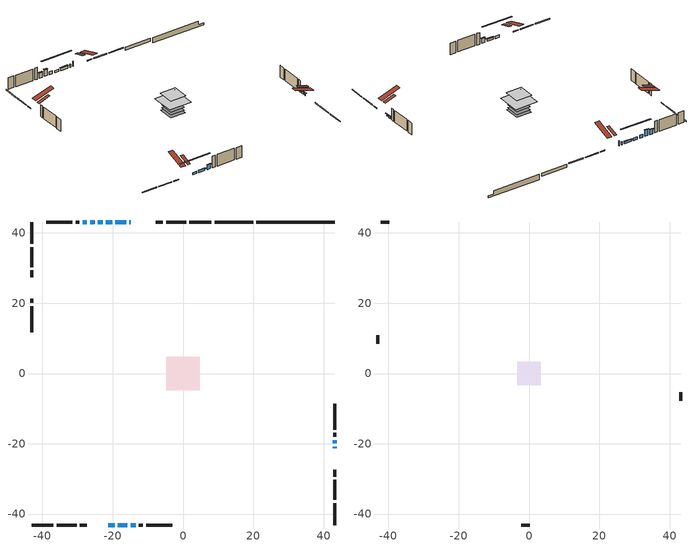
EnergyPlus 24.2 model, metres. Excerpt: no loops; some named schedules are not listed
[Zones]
conditioned space
 floor adiabatic (Floor3 construction): -2.96,-2.96 -2.96,2.96 2.96,2.96 2.96,-2.96 z0.56
 floor adiabatic (AdiabaticFloorConstruction): -4.77,-4.77 -4.77,4.77 4.77,4.77 4.77,-4.77 z3
 floor foundation (Slab1 construction): -3.17,-3.17 -3.17,3.17 3.17,3.17 3.17,-3.17 z-1.69
 floor foundation (Slab2 construction): -2.96,-2.96 -2.96,2.96 2.96,2.96 2.96,-2.96 z-0.64
 wall outside (RimJoist1 construction): 8.04,43.12 1.83,43.12 / -43.12,-43.12 -36.91,-43.12 / -43.12,43.12 -43.12,36.91 / 43.12,-43.12 43.12,-36.91 z0.56:0.86
 wall outside (RimJoist2 construction): 0.9,43.12 -4.78,43.12 / -35.98,-43.12 -30.3,-43.12 / -43.12,35.98 -43.12,30.3 / 43.12,-35.98 43.12,-30.3 z0.56:0.86
 wall outside (RimJoist3 construction): -5.71,43.12 -7.76,43.12 / -29.37,-43.12 -27.32,-43.12 / -43.12,29.37 -43.12,27.32 / 43.12,-29.37 43.12,-27.32 z0.56:0.86
 wall outside (AdiabaticWallConstruction 1): -13.86,43.12 -13.94,43.12 z0.56:2.59
 wall outside (AdiabaticWallConstruction): -14.87,43.12 -15.29,43.12 / -22.86,43.12 -24.26,43.12 z0.56:1.78; 43.12,-21.22 43.12,-20.78 / -16.22,43.12 -19.22,43.12 / -18.51,-43.12 -15.84,-43.12 / 43.12,-19.86 43.12,-18.96 z0.56:1.45; -20.15,43.12 -21.93,43.12 / -21.22,-43.12 -19.44,-43.12 z0.56:1.48; -25.19,43.12 -26.41,43.12 z0.56:3.18; -27.34,43.12 -28.56,43.12 z0.56:2.59; -14.91,-43.12 -13.46,-43.12 z0.56:2.47
 wall outside (Wall1 construction): -29.48,43.12 -30.59,43.12 / -12.53,-43.12 -11.43,-43.12 / -43.12,21.22 -43.12,20.12 / 43.12,-18.04 43.12,-16.93 z0.56:5.44
 wall outside (Wall2 construction): -31.51,43.12 -38.89,43.12 / -10.5,-43.12 -3.12,-43.12 / -43.12,19.19 -43.12,11.81 / 43.12,-16 43.12,-8.63 z0.56:5.44
 wall foundation (FoundationWall1 construction): 20.87,43.12,-1.69 20.87,43.12,0.56 40.89,43.12,0.56 40.89,43.12,-0.9 43.12,43.12,-0.9 43.12,43.12,-1.69
 wall foundation (FoundationWall2 construction): 19.94,43.12 8.97,43.12 z-0.64:0.56
 window (WindowConstruction 7): -14.87,43.12 -15.29,43.12 z0.56:1.78
 window (WindowConstruction 5): 43.12,-21.22 43.12,-20.78 z0.56:1.45
 window (WindowConstruction 6): -16.22,43.12 -19.22,43.12 z0.56:1.45
 window (WindowConstruction 9): -20.15,43.12 -21.93,43.12 z0.56:1.47
 window (WindowConstruction 10): -21.22,-43.12 -19.44,-43.12 z0.56:1.47
 window (WindowConstruction 8): -22.86,43.12 -24.26,43.12 z0.56:1.78
 window (WindowConstruction): -25.19,43.12 -26.41,43.12 z0.56:3.18
 window (WindowConstruction 1): -27.34,43.12 -28.56,43.12 z0.56:2.59
 window (WindowConstruction 2): -18.51,-43.12 -15.84,-43.12 z0.56:1.45
 window (WindowConstruction 3): -14.91,-43.12 -13.46,-43.12 z0.56:2.47
 window (WindowConstruction 4): 43.12,-19.85 43.12,-18.96 z0.56:1.45
 door (Door): -13.86,43.12 -13.94,43.12 z0.56:2.59
 ceiling adiabatic (AdiabaticFloorConstruction): 4.77,-4.77 4.77,4.77 -4.77,4.77 -4.77,-4.77 z3
 roof outside (Roof2 construction): -12.94,43.12,5.44 -12.94,38.43,7 -11.7,38.43,7 -11.7,43.12,5.44; -22.15,-43.12,5.44 -22.15,-38.43,7 -23.38,-38.43,7 -23.38,-43.12,5.44; -43.12,22.15,5.44 -38.43,22.15,7 -38.43,23.38,7 -43.12,23.38,5.44; 43.12,-22.15,5.44 38.43,-22.15,7 38.43,-23.38,7 43.12,-23.38,5.44
attic - vented
 floor to conditioned space (Floor1 construction Reversed): -3.32,-3.32 -3.32,3.32 3.32,3.32 3.32,-3.32 z5.44
 floor to conditioned space (Floor2 construction Reversed): -2.34,-2.34 -2.34,2.34 2.34,2.34 2.34,-2.34 z5.44
 wall outside (Wall4 construction): -39.82,43.12 -42.19,43.12 / -2.2,-43.12 0.17,-43.12 / -43.12,10.88 -43.12,8.51 / 43.12,-7.7 43.12,-5.33 z0.56:5.44
 roof outside (Roof1 construction): -10.77,43.12,5.44 -10.77,35.21,8.07 -8.69,35.21,8.07 -8.69,43.12,5.44; -24.31,-43.12,5.44 -24.31,-35.21,8.07 -26.39,-35.21,8.07 -26.39,-43.12,5.44; -43.12,24.31,5.44 -35.21,24.31,8.07 -35.21,26.39,8.07 -43.12,26.39,5.44; 43.12,-24.31,5.44 35.21,-24.31,8.07 35.21,-26.39,8.07 43.12,-26.39,5.44
shading: 43.12,-20.58 43.12,-21.42 43.53,-21.42 43.53,-20.58 z1.65; -19.42,43.12 -16.02,43.12 -16.02,43.53 -19.42,43.53 z1.65; -27.62,43.12 -14.46,43.12 -14.46,43.53 -27.62,43.53 z7.17; -13.75,-43.12 -26.91,-43.12 -26.91,-43.53 -13.75,-43.53 z7.17; -26.61,43.12 -24.99,43.12 -24.99,43.53 -26.61,43.53 z3.38; -28.76,43.12 -27.14,43.12 -27.14,43.53 -28.76,43.53 z2.79; -15.64,-43.12 -18.71,-43.12 -18.71,-43.53 -15.64,-43.53 z1.65; -13.26,-43.12 -15.11,-43.12 -15.11,-43.53 -13.26,-43.53 z2.67; 43.12,-18.76 43.12,-20.06 43.53,-20.06 43.53,-18.76 z1.65
[Building]
Building 1: Terrain=Suburbs
[Site:Location]
Toronto City Centre_ON: Latitude {deg}=43.63; Longitude {deg}=-79.39; Time Zone {hr}=-5; Elevation {m}=77; Keep Site Location Information=Yes
[Site:GroundTemperature:Shallow]
5.01852, 3.26908, 3.12898, 3.95918, 7.29196, 10.6092, 13.4851, 15.3069, 15.4617, 13.9799, 11.1774, 7.9619
[Site:WaterMainsTemperature]
Calculation Method=Schedule; Temperature Schedule=mains temperature schedule
[Material] Roughness=Rough; Thermal Absorptance=0.9
Name | Thickness {m} | Conductivity {W/m-K} | Density {kg/m3} | Specific Heat {J/kg-K} | Solar Absorptance | Visible Absorptance
asphalt or fiberglass shingles | 0.00635 | 0.162714 | 1121.4 | 1465.45 | 0.4 | 0.4
ceiling loosefill ins | 0.254 | 0.0480833 | 16.02 | 1046.75 | 0.7 | 0.7
ceiling loosefill ins 1 | 0.0846667 | 0.0480833 | 16.02 | 1046.75 | 0.7 | 0.7
ceiling stud and cavity | 0.1397 | 0.417558 | 65.682 | 1177.47 | 0.7 | 0.7
ceiling stud and cavity 1 | 0.1397 | 0.279354 | 65.682 | 1177.47 | 0.7 | 0.7
concrete 4.0 in. | 0.1016 | 1.803125 | 2242.8 | 837.4 | 0.7 | 0.7
concrete 8.0 in. | 0.2032 | 1.803125 | 2242.8 | 837.4 | 0.7 | 0.7
door material | 0.04445 | 0.053851 | 512.64 | 1214.23 | 0.7 | 0.7
exterior vertical ins | 0.00108814 | 0.029427 | 32.04 | 1214.23 | 0.7 | 0.7
floor covering | 0.0127 | 9.015625 | 54.468 | 1339.84 | 0.6 | 0.6
floor covering 1 | 0.0127 | 0.0433444 | 54.468 | 1339.84 | 0.6 | 0.6
floor rigid ins; wall rigid ins | 0.512978 | 0.029427 | 32.04 | 1214.23 | 0.7 | 0.7
floor stud and cavity | 0.0889 | 0.248462 | 50.32683 | 1063.81 | 0.7 | 0.7
floor stud and cavity 1 | 0.1397 | 1.75129 | 37.0049 | 1207.88 | 0.7 | 0.7
furniture material conditioned space 1 | 0.1524 | 0.115458 | 640.8 | 1214.23 | 0.6 | 0.6
gypsum board | 0.0127 | 0.160291 | 801 | 837.4 | 0.6 | 0.6
osb sheathing 0.5 in. | 0.0127 | 0.115458 | 512.64 | 1214.23 | 0.7 | 0.7
osb sheathing 0.75 in. | 0.01905 | 0.115458 | 512.64 | 1214.23 | 0.7 | 0.7
osb sheathing 2.0 in. | 0.0508 | 0.115458 | 512.64 | 1214.23 | 0.7 | 0.7
rim joist stud and cavity | 0.0508 | 0.0451784 | 125.044 | 1163.47 | 0.6 | 0.6
rim joist stud and cavity 1 | 0.0508 | 0.0377331 | 125.044 | 1163.47 | 0.6 | 0.6
rim joist stud and cavity 2 | 0.0508 | 0.747799 | 125.044 | 1163.47 | 0.6 | 0.6
roof rigid ins | 0.051816 | 0.029427 | 32.04 | 1214.23 | 0.7 | 0.7
roof stud and cavity | 0.2032 | 0.23658 | 78.34581 | 1123.46 | 0.7 | 0.7
wall stud and cavity | 0.1397 | 0.138947 | 139.0536 | 1170.24 | 0.7 | 0.7
wall stud and cavity 1 | 0.1397 | 0.0985572 | 139.0536 | 1170.24 | 0.7 | 0.7
wall stud and cavity 2 | 0.0889 | 6.1454 | 50.32683 | 1063.81 | 0.6 | 0.6
wall stud and cavity 3 | 0.0889 | 0.380278 | 52.3479 | 1209.89 | 0.7 | 0.7
wall stud and cavity 4 | 0.0889 | 0.391764 | 83.0341 | 1211.67 | 0.7 | 0.7
wood siding | 0.0254 | 0.102417 | 544.68 | 1172.36 | 0.4 | 0.4
wood siding 1 | 0.00254 | 0.102417 | 544.68 | 1172.36 | 0.4 | 0.4
wood siding 2; wood siding 3; wood siding 4 | 0.0254 | 0.102417 | 544.68 | 1172.36 | 0.7 | 0.7
[WindowMaterial:SimpleGlazingSystem]
Name | U-Factor {W/m2-K} | Solar Heat Gain Coefficient
WindowMaterial | 6.52289 | 0.81
WindowMaterial 1 | 6.53992 | 0.8
WindowMaterial 2 | 7.33143 | 0.72
WindowMaterial 3 | 2.59882 | 0.53
WindowMaterial 4 | 5.135751 | 0.64
WindowMaterial 5 | 7.10204 | 0.75
WindowMaterial 6 | 5.0097 | 0.62
WindowMaterial 7 | 5.783043 | 0.76
WindowMaterial 8 | 7.31497 | 0.72
[Construction]
AdiabaticFloorConstruction: floor stud and cavity 1, floor rigid ins, osb sheathing 0.75 in., floor covering 1
AdiabaticWallConstruction: wood siding 3, wall rigid ins, wall stud and cavity 3, gypsum board
AdiabaticWallConstruction 1: wood siding 4, wall rigid ins, wall stud and cavity 3, gypsum board
Door: door material
Floor1 construction Reversed: gypsum board, ceiling stud and cavity, ceiling loosefill ins
Floor2 construction Reversed: gypsum board, ceiling stud and cavity 1, ceiling loosefill ins 1
Floor3 construction: floor stud and cavity, floor covering
FoundationWall1 construction; FoundationWall2 construction: concrete 8.0 in.
furniture construction conditioned space 1: furniture material conditioned space 1
PartitionWallConstruction: gypsum board, wall stud and cavity 4, gypsum board
RimJoist1 construction: wood siding 2, osb sheathing 2.0 in., rim joist stud and cavity
RimJoist2 construction: wood siding 2, osb sheathing 2.0 in., rim joist stud and cavity 1
RimJoist3 construction: wood siding 2, osb sheathing 2.0 in., rim joist stud and cavity 2
Roof1 construction: asphalt or fiberglass shingles
Roof2 construction: asphalt or fiberglass shingles, roof rigid ins, osb sheathing 0.75 in., roof stud and cavity, gypsum board
Slab1 construction; Slab2 construction: concrete 4.0 in.
Wall1 construction: wood siding, osb sheathing 0.5 in., wall stud and cavity, gypsum board
Wall2 construction: wood siding, osb sheathing 0.5 in., wall stud and cavity 1, gypsum board
Wall4 construction: wood siding 1, wall stud and cavity 2
WindowConstruction: WindowMaterial
WindowConstruction 1: WindowMaterial 1
WindowConstruction 10; WindowConstruction 9: WindowMaterial 8
WindowConstruction 2; WindowConstruction 4: WindowMaterial 2
WindowConstruction 3: WindowMaterial 3
WindowConstruction 5: WindowMaterial 4
WindowConstruction 6: WindowMaterial 5
WindowConstruction 7: WindowMaterial 6
WindowConstruction 8: WindowMaterial 7
[Zone] Multiplier=1; Part of Total Floor Area=Yes
Name | Volume {m3}
attic - vented | 28.2338
conditioned space | 378.3
[Space]
Name | Zone | Volume {m3}
attic - vented 1 | attic - vented | 28.2338
conditioned space 1 | conditioned space | 378.3
[ZoneInfiltration:EffectiveLeakageArea]
infil attic - vented 1: Zone or Space=attic - vented 1; Schedule=Always On Discrete; Effective Air Leakage Area {cm2}=2777.26; Stack Coefficient=0.000522483; Wind Coefficient=1.54439e-05
[ZoneMixing]
whole house fan mix: Zone or Space=attic - vented; Schedule=Always On Continuous; Design Flow Rate Calculation Method=Flow/Zone; Design Flow Rate {m3/s}=0; Source Zone or Space=conditioned space
[SurfaceProperty:ExposedFoundationPerimeter] Exposed Perimeter Calculation Method=TotalExposedPerimeter
Name | Total Exposed Perimeter {m}
Slab1 | 22.25
Slab2 | 10.973
[InternalMass] Zone or ZoneList=conditioned space; Space or SpaceList=conditioned space 1
Name | Construction | Surface Area {m2}
furniture mass conditioned space 1 | furniture construction conditioned space 1 | 80.5441
partition wall mass | PartitionWallConstruction | 166.3
[Lights]
interior lighting: Zone or ZoneList or Space or SpaceList=conditioned space 1; Schedule=interior lighting schedule; Design Level Calculation Method=LightingLevel; Lighting Level {W}=343.2; Return Air Fraction=0; Fraction Radiant=0.6; Fraction Visible=0.2; Fraction Replaceable=1
[People]
occupants: Zone or ZoneList or Space or SpaceList=conditioned space 1; Number of People Schedule=occupants schedule; Number of People Calculation Method=People; Number of People=3; Fraction Radiant=0.314171; Sensible Heat Fraction=0.56303; Activity Level Schedule=occupants activity schedule; Carbon Dioxide Generation Rate {m3/s-W}=0; Enable ASHRAE 55 Comfort Warnings=No; Mean Radiant Temperature Calculation Type=EnclosureAveraged
[ElectricEquipment] Zone or ZoneList or Space or SpaceList=conditioned space 1; Design Level Calculation Method=EquipmentLevel
Name | Schedule | Design Level {W} | Fraction Latent | Fraction Radiant | Fraction Lost
clothes dryer | clothes dryer schedule | 140.772 | 0.015 | 0.081 | 0.85
clothes washer | clothes washer schedule | 32.1985 | 0.03 | 0.162 | 0.7
cooking range | cooking range schedule | 215.147 | 0.08 | 0.432 | 0.2
dishwasher | dishwasher schedule | 66.8632 | 0.3 | 0.18 | 0.4
fridge | fridge schedule | 72.9452 | 0 | 0.6 | 0
mech vent bath fan 0 | mech vent bath fan 0 schedule | 50.2 | 0 | 0 | 1
mech vent house fan | mech vent house fan schedule | 0 | 0 | 0 | 1
mech vent house fan cfis | mech vent house fan cfis schedule | 0 | 0 | 0 | 0
mech vent range fan 0 | mech vent range fan 0 schedule | 57 | 0 | 0 | 1
misc plug loads | misc plug loads schedule | 494.7 | 0.045 | 0.513 | 0.1
whole house fan | Always On Discrete | 0 | 0 | 0 | 1
[OtherEquipment] Zone or ZoneList or Space or SpaceList=conditioned space 1; Design Level Calculation Method=EquipmentLevel
Name | Fuel Type | Schedule | Design Level {W} | Fraction Latent | Fraction Radiant | Fraction Lost
clothes dryer 1 | Electricity | clothes dryer schedule | 0 | 0.015 | 0.081 | 0.85
cooking range 1 | Electricity | cooking range schedule | 0 | 0.08 | 0.432 | 0.2
general water use latent | None | general water use schedule | 62.594 | 1 | 0 | 0
general water use sensible | None | general water use schedule | -61.6891 | 0 | 0.6 | 0
mech vent house fan latent load | None | Always On Discrete | 0 | 1 | 0 | 0
mech vent house fan sensible load | None | Always On Discrete | 0 | 0 | 0 | 0
water heater energy adjustment1 | NaturalGas | Always On Discrete | 0.01 | 0 | 0 | 1
[ZoneInfiltration:DesignFlowRate] Zone or ZoneList or Space or SpaceList=conditioned space 1; Schedule=Always On Discrete; Design Flow Rate Calculation Method=Flow/Zone; Design Flow Rate {m3/s}=0
infil flow; natural vent flow; whole house fan flow
[Foundation:Kiva] Initial Indoor Air Temperature {C}=18; Wall Height Above Grade {m}=0.560009; Wall Depth Below Slab {m}=0.2032
Name | Custom Block Material Name 1 | Custom Block Depth 1 {m} | Custom Block X Position 1 {m} | Custom Block Z Position 1 {m}
Foundation Kiva 1
Foundation Kiva 2 | exterior vertical ins | 1.2 | 0.2032 | 0
[Foundation:Kiva:Settings]
Soil Conductivity {W/m-K}=0.849921; Soil Density {kg/m3}=1842.3; Soil Specific Heat {J/kg-K}=418.7; Ground Solar Absorptivity=0.9; Ground Thermal Absorptivity=0.9; Ground Surface Roughness {m}=0.03; Far-Field Width {m}=40; Deep-Ground Boundary Condition=ZeroFlux; Deep-Ground Depth {m}=40; Minimum Cell Dimension {m}=0.2; Maximum Cell Growth Coefficient=3; Simulation Timestep=Timestep
[Exterior:Lights]
exterior lighting: Schedule=exterior lighting schedule; Design Level {W}=75.6
[Schedule:Constant]
Name | Hourly Value
Always On Continuous; mech vent house fan schedule; mech vent house fan cfis schedule; Always On Discrete | 1
occupants activity schedule | 117.228
fridge schedule | 0
[Schedule:Week:Daily]
interior lighting schedule Week Rule - Jan1-Jan27: interior lighting schedule day, interior lighting schedule day, interior lighting schedule day, interior lighting schedule day, interior lighting schedule day, interior lighting schedule day, interior lighting schedule day, interior lighting schedule default day, interior lighting schedule default day, interior lighting schedule default day, interior lighting schedule default day, interior lighting schedule default day
interior lighting schedule Week Rule - Jan28-Feb3: interior lighting schedule day, interior lighting schedule day, interior lighting schedule day, interior lighting schedule day, interior lighting schedule day 1, interior lighting schedule day 1, interior lighting schedule day 1, interior lighting schedule default day, interior lighting schedule default day, interior lighting schedule default day, interior lighting schedule default day, interior lighting schedule default day
interior lighting schedule Week Rule - Feb4-Feb24: interior lighting schedule day 1, interior lighting schedule day 1, interior lighting schedule day 1, interior lighting schedule day 1, interior lighting schedule day 1, interior lighting schedule day 1, interior lighting schedule day 1, interior lighting schedule default day, interior lighting schedule default day, interior lighting schedule default day, interior lighting schedule default day, interior lighting schedule default day
interior lighting schedule Week Rule - Feb25-Mar3: interior lighting schedule day 1, interior lighting schedule day 1, interior lighting schedule day 1, interior lighting schedule day 1, interior lighting schedule day 2, interior lighting schedule day 2, interior lighting schedule day 2, interior lighting schedule default day, interior lighting schedule default day, interior lighting schedule default day, interior lighting schedule default day, interior lighting schedule default day
interior lighting schedule Week Rule - Mar4-Mar31: interior lighting schedule day 2, interior lighting schedule day 2, interior lighting schedule day 2, interior lighting schedule day 2, interior lighting schedule day 2, interior lighting schedule day 2, interior lighting schedule day 2, interior lighting schedule default day, interior lighting schedule default day, interior lighting schedule default day, interior lighting schedule default day, interior lighting schedule default day
interior lighting schedule Week Rule - Apr1-Apr28: interior lighting schedule day 3, interior lighting schedule day 3, interior lighting schedule day 3, interior lighting schedule day 3, interior lighting schedule day 3, interior lighting schedule day 3, interior lighting schedule day 3, interior lighting schedule default day, interior lighting schedule default day, interior lighting schedule default day, interior lighting schedule default day, interior lighting schedule default day
interior lighting schedule Week Rule - Apr29-May5: interior lighting schedule day 3, interior lighting schedule day 3, interior lighting schedule day 4, interior lighting schedule day 4, interior lighting schedule day 4, interior lighting schedule day 4, interior lighting schedule day 4, interior lighting schedule default day, interior lighting schedule default day, interior lighting schedule default day, interior lighting schedule default day, interior lighting schedule default day
interior lighting schedule Week Rule - May6-May26: interior lighting schedule day 4, interior lighting schedule day 4, interior lighting schedule day 4, interior lighting schedule day 4, interior lighting schedule day 4, interior lighting schedule day 4, interior lighting schedule day 4, interior lighting schedule default day, interior lighting schedule default day, interior lighting schedule default day, interior lighting schedule default day, interior lighting schedule default day
interior lighting schedule Week Rule - May27-Jun2: interior lighting schedule day 4, interior lighting schedule day 4, interior lighting schedule day 4, interior lighting schedule day 4, interior lighting schedule day 4, interior lighting schedule day 5, interior lighting schedule day 5, interior lighting schedule default day, interior lighting schedule default day, interior lighting schedule default day, interior lighting schedule default day, interior lighting schedule default day
interior lighting schedule Week Rule - Jun3-Jun30: interior lighting schedule day 5, interior lighting schedule day 5, interior lighting schedule day 5, interior lighting schedule day 5, interior lighting schedule day 5, interior lighting schedule day 5, interior lighting schedule day 5, interior lighting schedule default day, interior lighting schedule default day, interior lighting schedule default day, interior lighting schedule default day, interior lighting schedule default day
interior lighting schedule Week Rule - Jul1-Jul28: interior lighting schedule day 6, interior lighting schedule day 6, interior lighting schedule day 6, interior lighting schedule day 6, interior lighting schedule day 6, interior lighting schedule day 6, interior lighting schedule day 6, interior lighting schedule default day, interior lighting schedule default day, interior lighting schedule default day, interior lighting schedule default day, interior lighting schedule default day
interior lighting schedule Week Rule - Jul29-Aug4: interior lighting schedule day 6, interior lighting schedule day 6, interior lighting schedule day 6, interior lighting schedule day 7, interior lighting schedule day 7, interior lighting schedule day 7, interior lighting schedule day 7, interior lighting schedule default day, interior lighting schedule default day, interior lighting schedule default day, interior lighting schedule default day, interior lighting schedule default day
interior lighting schedule Week Rule - Aug5-Aug25: interior lighting schedule day 7, interior lighting schedule day 7, interior lighting schedule day 7, interior lighting schedule day 7, interior lighting schedule day 7, interior lighting schedule day 7, interior lighting schedule day 7, interior lighting schedule default day, interior lighting schedule default day, interior lighting schedule default day, interior lighting schedule default day, interior lighting schedule default day
interior lighting schedule Week Rule - Aug26-Sep1: interior lighting schedule day 7, interior lighting schedule day 7, interior lighting schedule day 7, interior lighting schedule day 7, interior lighting schedule day 7, interior lighting schedule day 7, interior lighting schedule day 8, interior lighting schedule default day, interior lighting schedule default day, interior lighting schedule default day, interior lighting schedule default day, interior lighting schedule default day
interior lighting schedule Week Rule - Sep2-Sep29: interior lighting schedule day 8, interior lighting schedule day 8, interior lighting schedule day 8, interior lighting schedule day 8, interior lighting schedule day 8, interior lighting schedule day 8, interior lighting schedule day 8, interior lighting schedule default day, interior lighting schedule default day, interior lighting schedule default day, interior lighting schedule default day, interior lighting schedule default day
interior lighting schedule Week Rule - Sep30-Oct6: interior lighting schedule day 8, interior lighting schedule day 9, interior lighting schedule day 9, interior lighting schedule day 9, interior lighting schedule day 9, interior lighting schedule day 9, interior lighting schedule day 9, interior lighting schedule default day, interior lighting schedule default day, interior lighting schedule default day, interior lighting schedule default day, interior lighting schedule default day
interior lighting schedule Week Rule - Oct7-Oct27: interior lighting schedule day 9, interior lighting schedule day 9, interior lighting schedule day 9, interior lighting schedule day 9, interior lighting schedule day 9, interior lighting schedule day 9, interior lighting schedule day 9, interior lighting schedule default day, interior lighting schedule default day, interior lighting schedule default day, interior lighting schedule default day, interior lighting schedule default day
interior lighting schedule Week Rule - Oct28-Nov3: interior lighting schedule day 9, interior lighting schedule day 9, interior lighting schedule day 9, interior lighting schedule day 9, interior lighting schedule day 10, interior lighting schedule day 10, interior lighting schedule day 10, interior lighting schedule default day, interior lighting schedule default day, interior lighting schedule default day, interior lighting schedule default day, interior lighting schedule default day
interior lighting schedule Week Rule - Nov4-Nov24: interior lighting schedule day 10, interior lighting schedule day 10, interior lighting schedule day 10, interior lighting schedule day 10, interior lighting schedule day 10, interior lighting schedule day 10, interior lighting schedule day 10, interior lighting schedule default day, interior lighting schedule default day, interior lighting schedule default day, interior lighting schedule default day, interior lighting schedule default day
interior lighting schedule Week Rule - Nov25-Dec1: interior lighting schedule day 10, interior lighting schedule day 10, interior lighting schedule day 10, interior lighting schedule day 10, interior lighting schedule day 10, interior lighting schedule day 10, interior lighting schedule day 11, interior lighting schedule default day, interior lighting schedule default day, interior lighting schedule default day, interior lighting schedule default day, interior lighting schedule default day
interior lighting schedule Week Rule - Dec2-Dec31: interior lighting schedule day 11, interior lighting schedule day 11, interior lighting schedule day 11, interior lighting schedule day 11, interior lighting schedule day 11, interior lighting schedule day 11, interior lighting schedule day 11, interior lighting schedule default day, interior lighting schedule default day, interior lighting schedule default day, interior lighting schedule default day, interior lighting schedule default day
occupants schedule Week Rule - Jan1-Dec31: occupants schedule day, occupants schedule day, occupants schedule day, occupants schedule day, occupants schedule day, occupants schedule day, occupants schedule day, occupants schedule default day, occupants schedule default day, occupants schedule default day, occupants schedule default day, occupants schedule default day
clothes dryer schedule Week Rule - Jan1-Dec31: clothes dryer schedule day, clothes dryer schedule day, clothes dryer schedule day, clothes dryer schedule day, clothes dryer schedule day, clothes dryer schedule day, clothes dryer schedule day, clothes dryer schedule default day, clothes dryer schedule default day, clothes dryer schedule default day, clothes dryer schedule default day, clothes dryer schedule default day
clothes washer schedule Week Rule - Jan1-Dec31: clothes washer schedule day, clothes washer schedule day, clothes washer schedule day, clothes washer schedule day, clothes washer schedule day, clothes washer schedule day, clothes washer schedule day, clothes washer schedule default day, clothes washer schedule default day, clothes washer schedule default day, clothes washer schedule default day, clothes washer schedule default day
cooking range schedule Week Rule - Jan1-Dec31: cooking range schedule day, cooking range schedule day, cooking range schedule day, cooking range schedule day, cooking range schedule day, cooking range schedule day, cooking range schedule day, cooking range schedule default day, cooking range schedule default day, cooking range schedule default day, cooking range schedule default day, cooking range schedule default day
dishwasher schedule Week Rule - Jan1-Dec31: dishwasher schedule day, dishwasher schedule day, dishwasher schedule day, dishwasher schedule day, dishwasher schedule day, dishwasher schedule day, dishwasher schedule day, dishwasher schedule default day, dishwasher schedule default day, dishwasher schedule default day, dishwasher schedule default day, dishwasher schedule default day
mech vent bath fan 0 schedule Week Rule - Jan1-Dec31: mech vent bath fan 0 schedule day, mech vent bath fan 0 schedule day, mech vent bath fan 0 schedule day, mech vent bath fan 0 schedule day, mech vent bath fan 0 schedule day, mech vent bath fan 0 schedule day, mech vent bath fan 0 schedule day, mech vent bath fan 0 schedule default day, mech vent bath fan 0 schedule default day, mech vent bath fan 0 schedule default day, mech vent bath fan 0 schedule default day, mech vent bath fan 0 schedule default day
mech vent range fan 0 schedule Week Rule - Jan1-Dec31: mech vent range fan 0 schedule day, mech vent range fan 0 schedule day, mech vent range fan 0 schedule day, mech vent range fan 0 schedule day, mech vent range fan 0 schedule day, mech vent range fan 0 schedule day, mech vent range fan 0 schedule day, mech vent range fan 0 schedule default day, mech vent range fan 0 schedule default day, mech vent range fan 0 schedule default day, mech vent range fan 0 schedule default day, mech vent range fan 0 schedule default day
misc plug loads schedule Week Rule - Jan1-Dec31: misc plug loads schedule day, misc plug loads schedule day, misc plug loads schedule day, misc plug loads schedule day, misc plug loads schedule day, misc plug loads schedule day, misc plug loads schedule day, misc plug loads schedule default day, misc plug loads schedule default day, misc plug loads schedule default day, misc plug loads schedule default day, misc plug loads schedule default day
general water use schedule Week Rule - Jan1-Dec31: general water use schedule day, general water use schedule day, general water use schedule day, general water use schedule day, general water use schedule day, general water use schedule day, general water use schedule day, general water use schedule default day, general water use schedule default day, general water use schedule default day, general water use schedule default day, general water use schedule default day
exterior lighting schedule Week Rule - Jan1-Jan27: exterior lighting schedule day, exterior lighting schedule day, exterior lighting schedule day, exterior lighting schedule day, exterior lighting schedule day, exterior lighting schedule day, exterior lighting schedule day, exterior lighting schedule default day, exterior lighting schedule default day, exterior lighting schedule default day, exterior lighting schedule default day, exterior lighting schedule default day
exterior lighting schedule Week Rule - Jan28-Feb3: exterior lighting schedule day, exterior lighting schedule day, exterior lighting schedule day, exterior lighting schedule day, exterior lighting schedule day 1, exterior lighting schedule day 1, exterior lighting schedule day 1, exterior lighting schedule default day, exterior lighting schedule default day, exterior lighting schedule default day, exterior lighting schedule default day, exterior lighting schedule default day
exterior lighting schedule Week Rule - Feb4-Feb24: exterior lighting schedule day 1, exterior lighting schedule day 1, exterior lighting schedule day 1, exterior lighting schedule day 1, exterior lighting schedule day 1, exterior lighting schedule day 1, exterior lighting schedule day 1, exterior lighting schedule default day, exterior lighting schedule default day, exterior lighting schedule default day, exterior lighting schedule default day, exterior lighting schedule default day
exterior lighting schedule Week Rule - Feb25-Mar3: exterior lighting schedule day 1, exterior lighting schedule day 1, exterior lighting schedule day 1, exterior lighting schedule day 1, exterior lighting schedule day 2, exterior lighting schedule day 2, exterior lighting schedule day 2, exterior lighting schedule default day, exterior lighting schedule default day, exterior lighting schedule default day, exterior lighting schedule default day, exterior lighting schedule default day
exterior lighting schedule Week Rule - Mar4-Mar31: exterior lighting schedule day 2, exterior lighting schedule day 2, exterior lighting schedule day 2, exterior lighting schedule day 2, exterior lighting schedule day 2, exterior lighting schedule day 2, exterior lighting schedule day 2, exterior lighting schedule default day, exterior lighting schedule default day, exterior lighting schedule default day, exterior lighting schedule default day, exterior lighting schedule default day
exterior lighting schedule Week Rule - Apr1-Apr28: exterior lighting schedule day 3, exterior lighting schedule day 3, exterior lighting schedule day 3, exterior lighting schedule day 3, exterior lighting schedule day 3, exterior lighting schedule day 3, exterior lighting schedule day 3, exterior lighting schedule default day, exterior lighting schedule default day, exterior lighting schedule default day, exterior lighting schedule default day, exterior lighting schedule default day
exterior lighting schedule Week Rule - Apr29-May5: exterior lighting schedule day 3, exterior lighting schedule day 3, exterior lighting schedule day 4, exterior lighting schedule day 4, exterior lighting schedule day 4, exterior lighting schedule day 4, exterior lighting schedule day 4, exterior lighting schedule default day, exterior lighting schedule default day, exterior lighting schedule default day, exterior lighting schedule default day, exterior lighting schedule default day
exterior lighting schedule Week Rule - May6-May26: exterior lighting schedule day 4, exterior lighting schedule day 4, exterior lighting schedule day 4, exterior lighting schedule day 4, exterior lighting schedule day 4, exterior lighting schedule day 4, exterior lighting schedule day 4, exterior lighting schedule default day, exterior lighting schedule default day, exterior lighting schedule default day, exterior lighting schedule default day, exterior lighting schedule default day
exterior lighting schedule Week Rule - May27-Jun2: exterior lighting schedule day 4, exterior lighting schedule day 4, exterior lighting schedule day 4, exterior lighting schedule day 4, exterior lighting schedule day 4, exterior lighting schedule day 5, exterior lighting schedule day 5, exterior lighting schedule default day, exterior lighting schedule default day, exterior lighting schedule default day, exterior lighting schedule default day, exterior lighting schedule default day
exterior lighting schedule Week Rule - Jun3-Jun30: exterior lighting schedule day 5, exterior lighting schedule day 5, exterior lighting schedule day 5, exterior lighting schedule day 5, exterior lighting schedule day 5, exterior lighting schedule day 5, exterior lighting schedule day 5, exterior lighting schedule default day, exterior lighting schedule default day, exterior lighting schedule default day, exterior lighting schedule default day, exterior lighting schedule default day
exterior lighting schedule Week Rule - Jul1-Jul28: exterior lighting schedule day 6, exterior lighting schedule day 6, exterior lighting schedule day 6, exterior lighting schedule day 6, exterior lighting schedule day 6, exterior lighting schedule day 6, exterior lighting schedule day 6, exterior lighting schedule default day, exterior lighting schedule default day, exterior lighting schedule default day, exterior lighting schedule default day, exterior lighting schedule default day
exterior lighting schedule Week Rule - Jul29-Aug4: exterior lighting schedule day 6, exterior lighting schedule day 6, exterior lighting schedule day 6, exterior lighting schedule day 7, exterior lighting schedule day 7, exterior lighting schedule day 7, exterior lighting schedule day 7, exterior lighting schedule default day, exterior lighting schedule default day, exterior lighting schedule default day, exterior lighting schedule default day, exterior lighting schedule default day
exterior lighting schedule Week Rule - Aug5-Aug25: exterior lighting schedule day 7, exterior lighting schedule day 7, exterior lighting schedule day 7, exterior lighting schedule day 7, exterior lighting schedule day 7, exterior lighting schedule day 7, exterior lighting schedule day 7, exterior lighting schedule default day, exterior lighting schedule default day, exterior lighting schedule default day, exterior lighting schedule default day, exterior lighting schedule default day
[Schedule:Year]
interior lighting schedule: interior lighting schedule Week Rule - Jan1-Jan27, 1, 1, 1, 27, interior lighting schedule Week Rule - Jan28-Feb3, 1, 28, 2, 3, interior lighting schedule Week Rule - Feb4-Feb24, 2, 4, 2, 24, interior lighting schedule Week Rule - Feb25-Mar3, 2, 25, 3, 3, interior lighting schedule Week Rule - Mar4-Mar31, 3, 4, 3, 31, interior lighting schedule Week Rule - Apr1-Apr28, 4, 1, 4, 28, interior lighting schedule Week Rule - Apr29-May5, 4, 29, 5, 5, interior lighting schedule Week Rule - May6-May26, 5, 6, 5, 26, interior lighting schedule Week Rule - May27-Jun2, 5, 27, 6, 2, interior lighting schedule Week Rule - Jun3-Jun30, 6, 3, 6, 30, interior lighting schedule Week Rule - Jul1-Jul28, 7, 1, 7, 28, interior lighting schedule Week Rule - Jul29-Aug4, 7, 29, 8, 4, interior lighting schedule Week Rule - Aug5-Aug25, 8, 5, 8, 25, interior lighting schedule Week Rule - Aug26-Sep1, 8, 26, 9, 1, interior lighting schedule Week Rule - Sep2-Sep29, 9, 2, 9, 29, interior lighting schedule Week Rule - Sep30-Oct6, 9, 30, 10, 6, interior lighting schedule Week Rule - Oct7-Oct27, 10, 7, 10, 27, interior lighting schedule Week Rule - Oct28-Nov3, 10, 28, 11, 3, interior lighting schedule Week Rule - Nov4-Nov24, 11, 4, 11, 24, interior lighting schedule Week Rule - Nov25-Dec1, 11, 25, 12, 1, interior lighting schedule Week Rule - Dec2-Dec31, 12, 2, 12, 31
occupants schedule: occupants schedule Week Rule - Jan1-Dec31, 1, 1, 12, 31
clothes dryer schedule: clothes dryer schedule Week Rule - Jan1-Dec31, 1, 1, 12, 31
clothes washer schedule: clothes washer schedule Week Rule - Jan1-Dec31, 1, 1, 12, 31
cooking range schedule: cooking range schedule Week Rule - Jan1-Dec31, 1, 1, 12, 31
dishwasher schedule: dishwasher schedule Week Rule - Jan1-Dec31, 1, 1, 12, 31
mech vent bath fan 0 schedule: mech vent bath fan 0 schedule Week Rule - Jan1-Dec31, 1, 1, 12, 31
mech vent range fan 0 schedule: mech vent range fan 0 schedule Week Rule - Jan1-Dec31, 1, 1, 12, 31
misc plug loads schedule: misc plug loads schedule Week Rule - Jan1-Dec31, 1, 1, 12, 31
general water use schedule: general water use schedule Week Rule - Jan1-Dec31, 1, 1, 12, 31
exterior lighting schedule: exterior lighting schedule Week Rule - Jan1-Jan27, 1, 1, 1, 27, exterior lighting schedule Week Rule - Jan28-Feb3, 1, 28, 2, 3, exterior lighting schedule Week Rule - Feb4-Feb24, 2, 4, 2, 24, exterior lighting schedule Week Rule - Feb25-Mar3, 2, 25, 3, 3, exterior lighting schedule Week Rule - Mar4-Mar31, 3, 4, 3, 31, exterior lighting schedule Week Rule - Apr1-Apr28, 4, 1, 4, 28, exterior lighting schedule Week Rule - Apr29-May5, 4, 29, 5, 5, exterior lighting schedule Week Rule - May6-May26, 5, 6, 5, 26, exterior lighting schedule Week Rule - May27-Jun2, 5, 27, 6, 2, exterior lighting schedule Week Rule - Jun3-Jun30, 6, 3, 6, 30, exterior lighting schedule Week Rule - Jul1-Jul28, 7, 1, 7, 28, exterior lighting schedule Week Rule - Jul29-Aug4, 7, 29, 8, 4, exterior lighting schedule Week Rule - Aug5-Aug25, 8, 5, 8, 25, exterior lighting schedule Week Rule - Aug26-Sep1, 8, 26, 9, 1, exterior lighting schedule Week Rule - Sep2-Sep29, 9, 2, 9, 29, exterior lighting schedule Week Rule - Sep30-Oct6, 9, 30, 10, 6, exterior lighting schedule Week Rule - Oct7-Oct27, 10, 7, 10, 27, exterior lighting schedule Week Rule - Oct28-Nov3, 10, 28, 11, 3, exterior lighting schedule Week Rule - Nov4-Nov24, 11, 4, 11, 24, exterior lighting schedule Week Rule - Nov25-Dec1, 11, 25, 12, 1, exterior lighting schedule Week Rule - Dec2-Dec31, 12, 2, 12, 31
[Schedule:Compact]
mains temperature schedule: Through: 01/01, For: AllDays, Until: 24:00, 8.80333, Through: 01/02, For: AllDays, Until: 24:00, 8.74333, Through: 01/03, For: AllDays, Until: 24:00, 8.68389, Through: 01/04, For: AllDays, Until: 24:00, 8.62611, Through: 01/05, For: AllDays, Until: 24:00, 8.56944, Through: 01/06, For: AllDays, Until: 24:00, 8.51389, Through: 01/07, For: AllDays, Until: 24:00, 8.45944, Through: 01/08, For: AllDays, Until: 24:00, 8.40611, Through: 01/09, For: AllDays, Until: 24:00, 8.35389, Through: 01/10, For: AllDays, Until: 24:00, 8.30278, Through: 01/11, For: AllDays, Until: 24:00, 8.25333, Through: 01/12, For: AllDays, Until: 24:00, 8.205, Through: 01/13, For: AllDays, Until: 24:00, 8.15778, Through: 01/14, For: AllDays, Until: 24:00, 8.11222, Through: 01/15, For: AllDays, Until: 24:00, 8.06778, Through: 01/16, For: AllDays, Until: 24:00, 8.02444, Through: 01/17, For: AllDays, Until: 24:00, 7.98222, Through: 01/18, For: AllDays, Until: 24:00, 7.94167, Through: 01/19, For: AllDays, Until: 24:00, 7.90222, Through: 01/20, For: AllDays, Until: 24:00, 7.86444, Through: 01/21, For: AllDays, Until: 24:00, 7.82778, Through: 01/22, For: AllDays, Until: 24:00, 7.79278, Through: 01/23, For: AllDays, Until: 24:00, 7.75889, Through: 01/24, For: AllDays, Until: 24:00, 7.72667, Through: 01/25, For: AllDays, Until: 24:00, 7.69556, Through: 01/26, For: AllDays, Until: 24:00, 7.66611, Through: 01/27, For: AllDays, Until: 24:00, 7.63778, Through: 01/28, For: AllDays, Until: 24:00, 7.61111, Through: 01/29, For: AllDays, Until: 24:00, 7.58556, Through: 01/30, For: AllDays, Until: 24:00, 7.56167, Through: 01/31, For: AllDays, Until: 24:00, 7.53944, Through: 02/01, For: AllDays, Until: 24:00, 7.51833, Through: 02/02, For: AllDays, Until: 24:00, 7.49889, Through: 02/03, For: AllDays, Until: 24:00, 7.48111, Through: 02/04, For: AllDays, Until: 24:00, 7.46444, Through: 02/05, For: AllDays, Until: 24:00, 7.44944, Through: 02/06, For: AllDays, Until: 24:00, 7.43556, Through: 02/07, For: AllDays, Until: 24:00, 7.42333, Through: 02/08, For: AllDays, Until: 24:00, 7.41278, Through: 02/09, For: AllDays, Until: 24:00, 7.40389, Through: 02/10, For: AllDays, Until: 24:00, 7.39611, Through: 02/11, For: AllDays, Until: 24:00, 7.39, Through: 02/12, For: AllDays, Until: 24:00, 7.38556, Through: 02/13, For: AllDays, Until: 24:00, 7.38222, Through: 02/14, For: AllDays, Until: 24:00, 7.38056, Through: 02/15, For: AllDays, Until: 24:00, 7.38056, Through: 02/16, For: AllDays, Until: 24:00, 7.38222, Through: 02/17, For: AllDays, Until: 24:00, 7.385, Through: 02/18, For: AllDays, Until: 24:00, 7.38944, Through: 02/19, For: AllDays, Until: 24:00, 7.395, Through: 02/20, For: AllDays, Until: 24:00, 7.40278, Through: 02/21, For: AllDays, Until: 24:00, 7.41167, Through: 02/22, For: AllDays, Until: 24:00, 7.42222, Through: 02/23, For: AllDays, Until: 24:00, 7.43389, Through: 02/24, For: AllDays, Until: 24:00, 7.44722, Through: 02/25, For: AllDays, Until: 24:00, 7.46222, Through: 02/26, For: AllDays, Until: 24:00, 7.47833, Through: 02/27, For: AllDays, Until: 24:00, 7.49611, Through: 02/28, For: AllDays, Until: 24:00, 7.51556, Through: 03/01, For: AllDays, Until: 24:00, 7.53667, Through: 03/02, For: AllDays, Until: 24:00, 7.55889, Through: 03/03, For: AllDays, Until: 24:00, 7.58222, Through: 03/04, For: AllDays, Until: 24:00, 7.60722, Through: 03/05, For: AllDays, Until: 24:00, 7.63389, Through: 03/06, For: AllDays, Until: 24:00, 7.66222, Through: 03/07, For: AllDays, Until: 24:00, 7.69111, Through: 03/08, For: AllDays, Until: 24:00, 7.72222, Through: 03/09, For: AllDays, Until: 24:00, 7.75444, Through: 03/10, For: AllDays, Until: 24:00, 7.78778, Through: 03/11, For: AllDays, Until: 24:00, 7.82278, Through: 03/12, For: AllDays, Until: 24:00, 7.85944, Through: 03/13, For: AllDays, Until: 24:00, 7.89722, Through: 03/14, For: AllDays, Until: 24:00, 7.93611, Through: 03/15, For: AllDays, Until: 24:00, 7.97667, Through: 03/16, For: AllDays, Until: 24:00, 8.01833, Through: 03/17, For: AllDays, Until: 24:00, 8.06167, Through: 03/18, For: AllDays, Until: 24:00, 8.10611, Through: 03/19, For: AllDays, Until: 24:00, 8.15167, Through: 03/20, For: AllDays, Until: 24:00, 8.19833, Through: 03/21, For: AllDays, Until: 24:00, 8.24667, Through: 03/22, For: AllDays, Until: 24:00, 8.29611, Through: 03/23, For: AllDays, Until: 24:00, 8.34667, Through: 03/24, For: AllDays, Until: 24:00, 8.39889, Through: 03/25, For: AllDays, Until: 24:00, 8.45167, Through: 03/26, For: AllDays, Until: 24:00, 8.50611, Through: 03/27, For: AllDays, Until: 24:00, 8.56167, Through: 03/28, For: AllDays, Until: 24:00, 8.61833, Through: 03/29, For: AllDays, Until: 24:00, 8.67611, Through: 03/30, For: AllDays, Until: 24:00, 8.735, Through: 03/31, For: AllDays, Until: 24:00, 8.795, Through: 04/01, For: AllDays, Until: 24:00, 8.85611, Through: 04/02, For: AllDays, Until: 24:00, 8.91833, Through: 04/03, For: AllDays, Until: 24:00, 8.98167, Through: 04/04, For: AllDays, Until: 24:00, 9.04556, Through: 04/05, For: AllDays, Until: 24:00, 9.11111, Through: 04/06, For: AllDays, Until: 24:00, 9.17722, Through: 04/07, For: AllDays, Until: 24:00, 9.24444, Through: 04/08, For: AllDays, Until: 24:00, 9.31222, Through: 04/09, For: AllDays, Until: 24:00, 9.38167, Through: 04/10, For: AllDays, Until: 24:00, 9.45167, Through: 04/11, For: AllDays, Until: 24:00, 9.52222, Through: 04/12, For: AllDays, Until: 24:00, 9.59444, Through: 04/13, For: AllDays, Until: 24:00, 9.66667, Through: 04/14, For: AllDays, Until: 24:00, 9.74, Through: 04/15, For: AllDays, Until: 24:00, 9.81444, Through: 04/16, For: AllDays, Until: 24:00, 9.88944, Through: 04/17, For: AllDays, Until: 24:00, 9.96556, Through: 04/18, For: AllDays, Until: 24:00, 10.0417, Through: 04/19, For: AllDays, Until: 24:00, 10.1189, Through: 04/20, For: AllDays, Until: 24:00, 10.1972, Through: 04/21, For: AllDays, Until: 24:00, 10.2756, Through: 04/22, For: AllDays, Until: 24:00, 10.355, Through: 04/23, For: AllDays, Until: 24:00, 10.435, Through: 04/24, For: AllDays, Until: 24:00, 10.515, Through: 04/25, For: AllDays, Until: 24:00, 10.5961, Through: 04/26, For: AllDays, Until: 24:00, 10.6778, Through: 04/27, For: AllDays, Until: 24:00, 10.76, Through: 04/28, For: AllDays, Until: 24:00, 10.8428, Through: 04/29, For: AllDays, Until: 24:00, 10.9261, Through: 04/30, For: AllDays, Until: 24:00, 11.0094, Through: 05/01, For: AllDays, Until: 24:00, 11.0933, Through: 05/02, For: AllDays, Until: 24:00, 11.1778, Through: 05/03, For: AllDays, Until: 24:00, 11.2628, Through: 05/04, For: AllDays, Until: 24:00, 11.3478, Through: 05/05, For: AllDays, Until: 24:00, 11.4333, Through: 05/06, For: AllDays, Until: 24:00, 11.5189, Through: 05/07, For: AllDays, Until: 24:00, 11.605, Through: 05/08, For: AllDays, Until: 24:00, 11.6917, Through: 05/09, For: AllDays, Until: 24:00, 11.7778, Through: 05/10, For: AllDays, Until: 24:00, 11.865, Through: 05/11, For: AllDays, Until: 24:00, 11.9517, Through: 05/12, For: AllDays, Until: 24:00, 12.0389, Through: 05/13, For: AllDays, Until: 24:00, 12.1261, Through: 05/14, For: AllDays, Until: 24:00, 12.2133, Through: 05/15, For: AllDays, Until: 24:00, 12.3006, Through: 05/16, For: AllDays, Until: 24:00, 12.3883, Through: 05/17, For: AllDays, Until: 24:00, 12.4756, Through: 05/18, For: AllDays, Until: 24:00, 12.5628, Through: 05/19, For: AllDays, Until: 24:00, 12.6506, Through: 05/20, For: AllDays, Until: 24:00, 12.7378, Through: 05/21, For: AllDays, Until: 24:00, 12.825, Through: 05/22, For: AllDays, Until: 24:00, 12.9122, Through: 05/23, For: AllDays, Until: 24:00, 12.9994, Through: 05/24, For: AllDays, Until: 24:00, 13.0861, Through: 05/25, For: AllDays, Until: 24:00, 13.1728, Through: 05/26, For: AllDays, Until: 24:00, 13.2594, Through: 05/27, For: AllDays, Until: 24:00, 13.3456, Through: 05/28, For: AllDays, Until: 24:00, 13.4317, Through: 05/29, For: AllDays, Until: 24:00, 13.5172, Through: 05/30, For: AllDays, Until: 24:00, 13.6028, Through: 05/31, For: AllDays, Until: 24:00, 13.6878, Through: 06/01, For: AllDays, Until: 24:00, 13.7722, Through: 06/02, For: AllDays, Until: 24:00, 13.8567, Through: 06/03, For: AllDays, Until: 24:00, 13.9406, Through: 06/04, For: AllDays, Until: 24:00, 14.0239, Through: 06/05, For: AllDays, Until: 24:00, 14.1067, Through: 06/06, For: AllDays, Until: 24:00, 14.1894, Through: 06/07, For: AllDays, Until: 24:00, 14.2711, Through: 06/08, For: AllDays, Until: 24:00, 14.3528, Through: 06/09, For: AllDays, Until: 24:00, 14.4339, Through: 06/10, For: AllDays, Until: 24:00, 14.5139, Through: 06/11, For: AllDays, Until: 24:00, 14.5939, Through: 06/12, For: AllDays, Until: 24:00, 14.6728, Through: 06/13, For: AllDays, Until: 24:00, 14.7511, Through: 06/14, For: AllDays, Until: 24:00, 14.8289, Through: 06/15, For: AllDays, Until: 24:00, 14.9061, Through: 06/16, For: AllDays, Until: 24:00, 14.9822, Through: 06/17, For: AllDays, Until: 24:00, 15.0578, Through: 06/18, For: AllDays, Until: 24:00, 15.1328, Through: 06/19, For: AllDays, Until: 24:00, 15.2067, Through: 06/20, For: AllDays, Until: 24:00, 15.28, Through: 06/21, For: AllDays, Until: 24:00, 15.3522, Through: 06/22, For: AllDays, Until: 24:00, 15.4239, Through: 06/23, For: AllDays, Until: 24:00, 15.4944, Through: 06/24, For: AllDays, Until: 24:00, 15.5639, Through: 06/25, For: AllDays, Until: 24:00, 15.6328, Through: 06/26, For: AllDays, Until: 24:00, 15.7006, Through: 06/27, For: AllDays, Until: 24:00, 15.7678, Through: 06/28, For: AllDays, Until: 24:00, 15.8333, Through: 06/29, For: AllDays, Until: 24:00, 15.8983, Through: 06/30, For: AllDays, Until: 24:00, 15.9622, Through: 07/01, For: AllDays, Until: 24:00, 16.025, Through: 07/02, For: AllDays, Until: 24:00, 16.0872, Through: 07/03, For: AllDays, Until: 24:00, 16.1478, Through: 07/04, For: AllDays, Until: 24:00, 16.2072, Through: 07/05, For: AllDays, Until: 24:00, 16.2661, Through: 07/06, For: AllDays, Until: 24:00, 16.3233, Through: 07/07, For: AllDays, Until: 24:00, 16.3794, Through: 07/08, For: AllDays, Until: 24:00, 16.435, Through: 07/09, For: AllDays, Until: 24:00, 16.4889, Through: 07/10, For: AllDays, Until: 24:00, 16.5417, Through: 07/11, For: AllDays, Until: 24:00, 16.5928, Through: 07/12, For: AllDays, Until: 24:00, 16.6433, Through: 07/13, For: AllDays, Until: 24:00, 16.6922, Through: 07/14, For: AllDays, Until: 24:00, 16.74, Through: 07/15, For: AllDays, Until: 24:00, 16.7867, Through: 07/16, For: AllDays, Until: 24:00, 16.8322, Through: 07/17, For: AllDays, Until: 24:00, 16.8761, Through: 07/18, For: AllDays, Until: 24:00, 16.9189, Through: 07/19, For: AllDays, Until: 24:00, 16.96, Through: 07/20, For: AllDays, Until: 24:00, 17, Through: 07/21, For: AllDays, Until: 24:00, 17.0389, Through: 07/22, For: AllDays, Until: 24:00, 17.0761, Through: 07/23, For: AllDays, Until: 24:00, 17.1122, Through: 07/24, For: AllDays, Until: 24:00, 17.1467, Through: 07/25, For: AllDays, Until: 24:00, 17.18, Through: 07/26, For: AllDays, Until: 24:00, 17.2117, Through: 07/27, For: AllDays, Until: 24:00, 17.2422, Through: 07/28, For: AllDays, Until: 24:00, 17.2711, Through: 07/29, For: AllDays, Until: 24:00, 17.2983, Through: 07/30, For: AllDays, Until: 24:00, 17.3244, Through: 07/31, For: AllDays, Until: 24:00, 17.3494, Through: 08/01, For: AllDays, Until: 24:00, 17.3728, Through: 08/02, For: AllDays, Until: 24:00, 17.3944, Through: 08/03, For: AllDays, Until: 24:00, 17.4144, Through: 08/04, For: AllDays, Until: 24:00, 17.4333, Through: 08/05, For: AllDays, Until: 24:00, 17.4506, Through: 08/06, For: AllDays, Until: 24:00, 17.4667, Through: 08/07, For: AllDays, Until: 24:00, 17.4811, Through: 08/08, For: AllDays, Until: 24:00, 17.4939, Through: 08/09, For: AllDays, Until: 24:00, 17.5056, Through: 08/10, For: AllDays, Until: 24:00, 17.5156, Through: 08/11, For: AllDays, Until: 24:00, 17.5239, Through: 08/12, For: AllDays, Until: 24:00, 17.5311, Through: 08/13, For: AllDays, Until: 24:00, 17.5361, Through: 08/14, For: AllDays, Until: 24:00, 17.54, Through: 08/15, For: AllDays, Until: 24:00, 17.5428, Through: 08/16, For: AllDays, Until: 24:00, 17.5439, Through: 08/17, For: AllDays, Until: 24:00, 17.5433, Through: 08/18, For: AllDays, Until: 24:00, 17.5411, Through: 08/19, For: AllDays, Until: 24:00, 17.5372, Through: 08/20, For: AllDays, Until: 24:00, 17.5322, Through: 08/21, For: AllDays, Until: 24:00, 17.5256, Through: 08/22, For: AllDays, Until: 24:00, 17.5178, Through: 08/23, For: AllDays, Until: 24:00, 17.5083, Through: 08/24, For: AllDays, Until: 24:00, 17.4972, Through: 08/25, For: AllDays, Until: 24:00, 17.4844, Through: 08/26, For: AllDays, Until: 24:00, 17.4706, Through: 08/27, For: AllDays, Until: 24:00, 17.455, Through: 08/28, For: AllDays, Until: 24:00, 17.4378, Through: 08/29, For: AllDays, Until: 24:00, 17.4194, Through: 08/30, For: AllDays, Until: 24:00, 17.3994, Through: 08/31, For: AllDays, Until: 24:00, 17.3778, Through: 09/01, For: AllDays, Until: 24:00, 17.355, Through: 09/02, For: AllDays, Until: 24:00, 17.3311, Through: 09/03, For: AllDays, Until: 24:00, 17.305, Through: 09/04, For: AllDays, Until: 24:00, 17.2778, Through: 09/05, For: AllDays, Until: 24:00, 17.2494, Through: 09/06, For: AllDays, Until: 24:00, 17.2194, Through: 09/07, For: AllDays, Until: 24:00, 17.1878, Through: 09/08, For: AllDays, Until: 24:00, 17.155, Through: 09/09, For: AllDays, Until: 24:00, 17.1206, Through: 09/10, For: AllDays, Until: 24:00, 17.085, Through: 09/11, For: AllDays, Until: 24:00, 17.0483, Through: 09/12, For: AllDays, Until: 24:00, 17.01, Through: 09/13, For: AllDays, Until: 24:00, 16.97, Through: 09/14, For: AllDays, Until: 24:00, 16.9289, Through: 09/15, For: AllDays, Until: 24:00, 16.8867, Through: 09/16, For: AllDays, Until: 24:00, 16.8428, Through: 09/17, For: AllDays, Until: 24:00, 16.7983, Through: 09/18, For: AllDays, Until: 24:00, 16.7517, Through: 09/19, For: AllDays, Until: 24:00, 16.7044, Through: 09/20, For: AllDays, Until: 24:00, 16.6556, Through: 09/21, For: AllDays, Until: 24:00, 16.6056, Through: 09/22, For: AllDays, Until: 24:00, 16.5544, Through: 09/23, For: AllDays, Until: 24:00, 16.5017, Through: 09/24, For: AllDays, Until: 24:00, 16.4483, Through: 09/25, For: AllDays, Until: 24:00, 16.3933, Through: 09/26, For: AllDays, Until: 24:00, 16.3372, Through: 09/27, For: AllDays, Until: 24:00, 16.2806, Through: 09/28, For: AllDays, Until: 24:00, 16.2222, Through: 09/29, For: AllDays, Until: 24:00, 16.1628, Through: 09/30, For: AllDays, Until: 24:00, 16.1022, Through: 10/01, For: AllDays, Until: 24:00, 16.0406, Through: 10/02, For: AllDays, Until: 24:00, 15.9778, Through: 10/03, For: AllDays, Until: 24:00, 15.9144, Through: 10/04, For: AllDays, Until: 24:00, 15.8494, Through: 10/05, For: AllDays, Until: 24:00, 15.7839, Through: 10/06, For: AllDays, Until: 24:00, 15.7172, Through: 10/07, For: AllDays, Until: 24:00, 15.6494, Through: 10/08, For: AllDays, Until: 24:00, 15.5811, Through: 10/09, For: AllDays, Until: 24:00, 15.5117, Through: 10/10, For: AllDays, Until: 24:00, 15.4411, Through: 10/11, For: AllDays, Until: 24:00, 15.37, Through: 10/12, For: AllDays, Until: 24:00, 15.2978, Through: 10/13, For: AllDays, Until: 24:00, 15.225, Through: 10/14, For: AllDays, Until: 24:00, 15.1511, Through: 10/15, For: AllDays, Until: 24:00, 15.0767, Through: 10/16, For: AllDays, Until: 24:00, 15.0011, Through: 10/17, For: AllDays, Until: 24:00, 14.925, Through: 10/18, For: AllDays, Until: 24:00, 14.8483, Through: 10/19, For: AllDays, Until: 24:00, 14.7706, Through: 10/20, For: AllDays, Until: 24:00, 14.6922, Through: 10/21, For: AllDays, Until: 24:00, 14.6133, Through: 10/22, For: AllDays, Until: 24:00, 14.5339, Through: 10/23, For: AllDays, Until: 24:00, 14.4539, Through: 10/24, For: AllDays, Until: 24:00, 14.3728, Through: 10/25, For: AllDays, Until: 24:00, 14.2917, Through: 10/26, For: AllDays, Until: 24:00, 14.21, Through: 10/27, For: AllDays, Until: 24:00, 14.1272, Through: 10/28, For: AllDays, Until: 24:00, 14.0444, Through: 10/29, For: AllDays, Until: 24:00, 13.9611, Through: 10/30, For: AllDays, Until: 24:00, 13.8772, Through: 10/31, For: AllDays, Until: 24:00, 13.7933, Through: 11/01, For: AllDays, Until: 24:00, 13.7089, Through: 11/02, For: AllDays, Until: 24:00, 13.6239, Through: 11/03, For: AllDays, Until: 24:00, 13.5383, Through: 11/04, For: AllDays, Until: 24:00, 13.4528, Through: 11/05, For: AllDays, Until: 24:00, 13.3667, Through: 11/06, For: AllDays, Until: 24:00, 13.2806, Through: 11/07, For: AllDays, Until: 24:00, 13.1944, Through: 11/08, For: AllDays, Until: 24:00, 13.1078, Through: 11/09, For: AllDays, Until: 24:00, 13.0206, Through: 11/10, For: AllDays, Until: 24:00, 12.9339, Through: 11/11, For: AllDays, Until: 24:00, 12.8467, Through: 11/12, For: AllDays, Until: 24:00, 12.7594, Through: 11/13, For: AllDays, Until: 24:00, 12.6722, Through: 11/14, For: AllDays, Until: 24:00, 12.5844, Through: 11/15, For: AllDays, Until: 24:00, 12.4972, Through: 11/16, For: AllDays, Until: 24:00, 12.41, Through: 11/17, For: AllDays, Until: 24:00, 12.3222, Through: 11/18, For: AllDays, Until: 24:00, 12.235, Through: 11/19, For: AllDays, Until: 24:00, 12.1478, Through: 11/20, For: AllDays, Until: 24:00, 12.0606, Through: 11/21, For: AllDays, Until: 24:00, 11.9733, Through: 11/22, For: AllDays, Until: 24:00, 11.8861, Through: 11/23, For: AllDays, Until: 24:00, 11.7994, Through: 11/24, For: AllDays, Until: 24:00, 11.7128, Through: 11/25, For: AllDays, Until: 24:00, 11.6267, Through: 11/26, For: AllDays, Until: 24:00, 11.5406, Through: 11/27, For: AllDays, Until: 24:00, 11.4544, Through: 11/28, For: AllDays, Until: 24:00, 11.3689, Through: 11/29, For: AllDays, Until: 24:00, 11.2839, Through: 11/30, For: AllDays, Until: 24:00, 11.1989, Through: 12/01, For: AllDays, Until: 24:00, 11.1144, Through: 12/02, For: AllDays, Until: 24:00, 11.03, Through: 12/03, For: AllDays, Until: 24:00, 10.9467, Through: 12/04, For: AllDays, Until: 24:00, 10.8633, Through: 12/05, For: AllDays, Until: 24:00, 10.7806, Through: 12/06, For: AllDays, Until: 24:00, 10.6983, Through: 12/07, For: AllDays, Until: 24:00, 10.6167, Through: 12/08, For: AllDays, Until: 24:00, 10.5356, Through: 12/09, For: AllDays, Until: 24:00, 10.4544, Through: 12/10, For: AllDays, Until: 24:00, 10.3744, Through: 12/11, For: AllDays, Until: 24:00, 10.295, Through: 12/12, For: AllDays, Until: 24:00, 10.2167, Through: 12/13, For: AllDays, Until: 24:00, 10.1383, Through: 12/14, For: AllDays, Until: 24:00, 10.0611, Through: 12/15, For: AllDays, Until: 24:00, 9.98444, Through: 12/16, For: AllDays, Until: 24:00, 9.90833, Through: 12/17, For: AllDays, Until: 24:00, 9.83278, Through: 12/18, For: AllDays, Until: 24:00, 9.75833, Through: 12/19, For: AllDays, Until: 24:00, 9.685, Through: 12/20, For: AllDays, Until: 24:00, 9.61222, Through: 12/21, For: AllDays, Until: 24:00, 9.54, Through: 12/22, For: AllDays, Until: 24:00, 9.46889, Through: 12/23, For: AllDays, Until: 24:00, 9.39889, Through: 12/24, For: AllDays, Until: 24:00, 9.32944, Through: 12/25, For: AllDays, Until: 24:00, 9.26111, Through: 12/26, For: AllDays, Until: 24:00, 9.19389, Through: 12/27, For: AllDays, Until: 24:00, 9.12722, Through: 12/28, For: AllDays, Until: 24:00, 9.06167, Through: 12/29, For: AllDays, Until: 24:00, 8.99722, Through: 12/30, For: AllDays, Until: 24:00, 8.93389, Through: 12/31, For: AllDays, Until: 24:00, 8.87111
